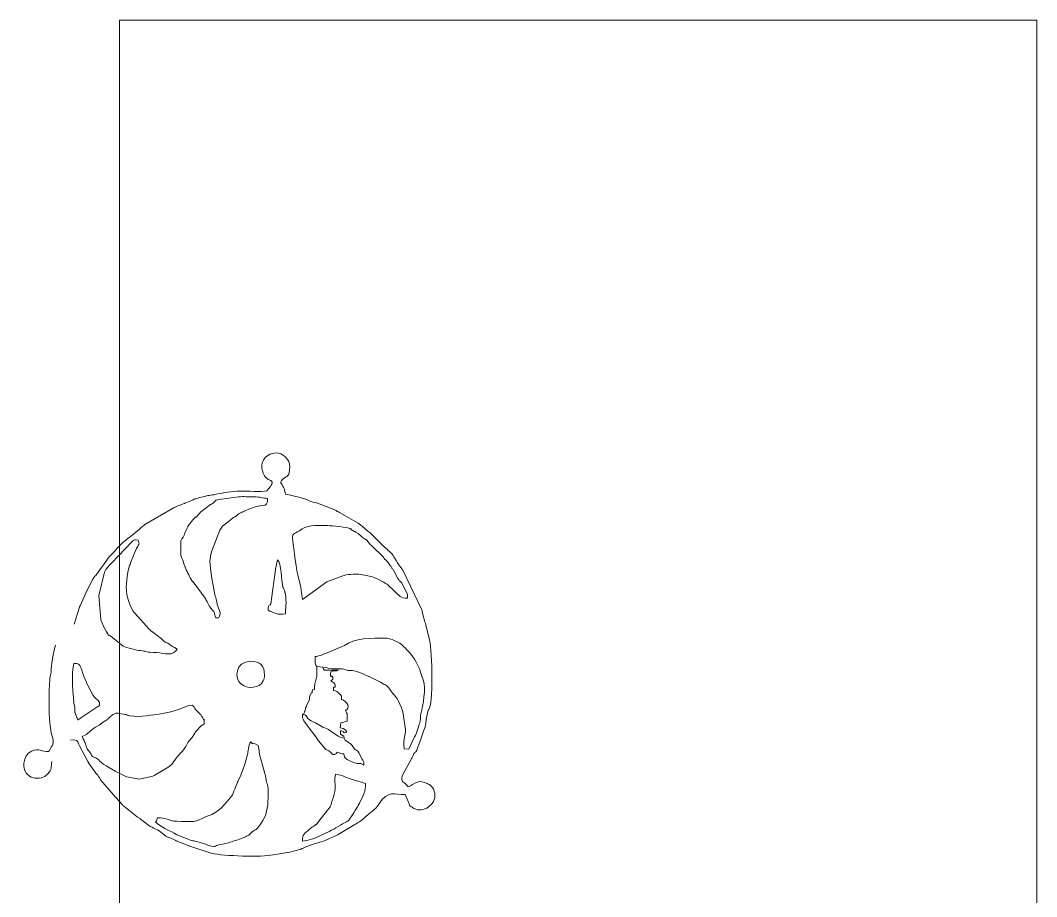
# Model space of a CAD drawing. Header units: centimetres. Extents: x -259 to 261, y 17 to 228.
# Drawn here: x 15.83 to 24.7, y 74.2 to 81.85 of the extents above; entities that cross this region are included whole.
import ezdxf

# ---------------------------------------------------------------- set-up
doc = ezdxf.new("R2010")
doc.units = ezdxf.units.CM
doc.header["$MEASUREMENT"] = 0
doc.layers.add('layer 1', color=7, linetype='Continuous')

msp = doc.modelspace()

# ---------------------------------------------------------------- linework, layer by layer
at = {"layer": 'layer 1', "color": 250, "lineweight": 20}
msp.add_open_spline([(24.70002, 66.4069), (24.70002, 66.4069), (24.70002, 81.85091), (24.70002, 81.85091), (24.70002, 81.85091), (24.70002, 81.85091), (16.70002, 81.85091), (16.70002, 81.85091), (16.70002, 81.85091), (16.70002, 81.85091), (16.70002, 66.4069), (16.70002, 66.4069), (16.70002, 66.4069), (16.70002, 66.4069), (24.70002, 66.4069), (24.70002, 66.4069)], degree=3, knots=[0, 0, 0, 0, 0.2, 0.2, 0.2, 0.2, 0.4, 0.4, 0.4, 0.4, 0.6, 0.6, 0.6, 0.6, 1, 1, 1, 1], dxfattribs=at)
at = {"layer": 'layer 1', "color": 2, "lineweight": 9}
for points, knots in [([(18.13385, 77.76568), (18.12474, 77.79696), (18.08504, 77.81543), (18.12213, 77.84643), (18.12213, 77.84643), (18.16046, 77.87847), (18.18557, 77.86565), (18.18358, 77.95614), (18.18358, 77.95614), (18.18274, 77.99412), (18.17116, 78.01249), (18.15078, 78.03596), (18.15078, 78.03596), (18.11695, 78.0749), (18.06253, 78.08666), (18.01561, 78.06669), (18.01561, 78.06669), (18.01403, 78.06602), (18.0122, 78.06521), (18.01067, 78.0645), (18.01067, 78.0645), (17.97582, 78.04837), (17.94261, 78.01216), (17.94116, 77.97049), (17.94116, 77.97049), (17.9399, 77.93418), (17.94623, 77.90691), (17.96439, 77.87805), (17.96439, 77.87805), (17.99603, 77.82774), (18.0161, 77.85115), (18.02923, 77.82273)], [0, 0, 0, 0, 0.1111111, 0.1111111, 0.1111111, 0.1111111, 0.2222222, 0.2222222, 0.2222222, 0.2222222, 0.3333333, 0.3333333, 0.3333333, 0.3333333, 0.4444444, 0.4444444, 0.4444444, 0.4444444, 0.5555556, 0.5555556, 0.5555556, 0.5555556, 0.6666667, 0.6666667, 0.6666667, 0.6666667, 0.7777778, 0.7777778, 0.7777778, 0.7777778, 1, 1, 1, 1]), ([(18.02926, 77.81105), (18.02902, 77.81013), (18.02848, 77.80784), (18.02813, 77.8068), (18.02813, 77.8068), (18.0278, 77.80585), (18.01783, 77.78805), (18.01522, 77.78467)], [0, 0, 0, 0, 0.3333333, 0.3333333, 0.3333333, 0.3333333, 1, 1, 1, 1]), ([(17.9852, 77.74448), (17.93278, 77.73511), (17.81387, 77.74518), (17.75169, 77.74381), (17.75169, 77.74381), (17.67784, 77.74221), (17.60973, 77.73092), (17.54209, 77.71617), (17.54209, 77.71617), (17.48202, 77.70306), (17.48934, 77.71344), (17.40033, 77.6864), (17.40033, 77.6864), (17.34731, 77.67027), (17.36214, 77.68224), (17.33111, 77.66184)], [0, 0, 0, 0, 0.2, 0.2, 0.2, 0.2, 0.4, 0.4, 0.4, 0.4, 0.6, 0.6, 0.6, 0.6, 1, 1, 1, 1]), ([(17.6613, 77.48787), (17.69759, 77.52121), (17.69379, 77.50988), (17.71883, 77.52857), (17.71883, 77.52857), (17.72639, 77.53423), (17.72062, 77.53069), (17.73044, 77.53853), (17.73044, 77.53853), (17.74765, 77.55226), (17.73272, 77.54277), (17.74782, 77.55059), (17.74782, 77.55059), (17.7613, 77.5576), (17.77188, 77.55893), (17.78672, 77.56707), (17.78672, 77.56707), (17.94612, 77.65456), (17.99223, 77.57663), (17.99017, 77.68036), (17.99017, 77.68036), (17.94138, 77.68253), (17.9281, 77.6929), (17.87208, 77.69385), (17.87208, 77.69385), (17.82768, 77.69462), (17.78146, 77.6955), (17.73716, 77.69458)], [0, 0, 0, 0, 0.125, 0.125, 0.125, 0.125, 0.25, 0.25, 0.25, 0.25, 0.375, 0.375, 0.375, 0.375, 0.5, 0.5, 0.5, 0.5, 0.625, 0.625, 0.625, 0.625, 0.75, 0.75, 0.75, 0.75, 1, 1, 1, 1]), ([(18.42654, 77.63792), (18.40058, 77.64747), (18.37496, 77.64791), (18.34882, 77.66166), (18.34882, 77.66166), (18.31914, 77.67728), (18.28027, 77.68462), (18.25186, 77.69292), (18.25186, 77.69292), (18.23245, 77.69857), (18.21898, 77.69978), (18.20294, 77.70486), (18.20294, 77.70486), (18.18224, 77.71141), (18.17506, 77.71165), (18.14733, 77.71532)], [0, 0, 0, 0, 0.2, 0.2, 0.2, 0.2, 0.4, 0.4, 0.4, 0.4, 0.6, 0.6, 0.6, 0.6, 1, 1, 1, 1]), ([(17.26885, 77.63753), (17.26725, 77.63693), (17.26537, 77.63621), (17.26376, 77.63565), (17.26376, 77.63565), (17.22884, 77.62342), (17.21067, 77.61572), (17.17981, 77.60133), (17.17981, 77.60133), (17.16639, 77.59509), (17.17165, 77.59761), (17.16005, 77.59173)], [0, 0, 0, 0, 0.25, 0.25, 0.25, 0.25, 0.5, 0.5, 0.5, 0.5, 1, 1, 1, 1]), ([(17.56692, 77.66912), (17.5191, 77.65993), (17.55222, 77.67056), (17.52053, 77.64352), (17.52053, 77.64352), (17.50064, 77.62654), (17.5023, 77.63438), (17.48107, 77.61904)], [0, 0, 0, 0, 0.3333333, 0.3333333, 0.3333333, 0.3333333, 1, 1, 1, 1]), ([(17.40671, 77.55909), (17.40526, 77.5576), (17.40122, 77.55314), (17.39986, 77.5515), (17.39986, 77.5515), (17.35433, 77.49714), (17.37604, 77.53384), (17.33825, 77.49355)], [0, 0, 0, 0, 0.3333333, 0.3333333, 0.3333333, 0.3333333, 1, 1, 1, 1]), ([(16.91895, 77.45123), (16.90496, 77.44065), (16.89878, 77.43477), (16.88479, 77.42263), (16.88479, 77.42263), (16.8766, 77.41554), (16.8804, 77.41794), (16.86955, 77.40891)], [0, 0, 0, 0, 0.3333333, 0.3333333, 0.3333333, 0.3333333, 1, 1, 1, 1]), ([(17.30603, 77.45327), (17.27314, 77.40216), (17.27162, 77.37247), (17.25345, 77.34241), (17.25345, 77.34241), (17.23552, 77.31275), (17.23263, 77.32702), (17.2334, 77.2632), (17.2334, 77.2632), (17.23523, 77.1129), (17.23405, 77.2025), (17.26405, 77.10095), (17.26405, 77.10095), (17.27153, 77.07564), (17.26612, 77.09163), (17.27409, 77.0744), (17.27409, 77.0744), (17.29513, 77.02897), (17.30794, 76.9959), (17.33391, 76.9587), (17.33391, 76.9587), (17.33477, 76.95747), (17.336, 76.95578), (17.3369, 76.95459), (17.3369, 76.95459), (17.33779, 76.95339), (17.33913, 76.95179), (17.34005, 76.95062)], [0, 0, 0, 0, 0.125, 0.125, 0.125, 0.125, 0.25, 0.25, 0.25, 0.25, 0.375, 0.375, 0.375, 0.375, 0.5, 0.5, 0.5, 0.5, 0.625, 0.625, 0.625, 0.625, 0.75, 0.75, 0.75, 0.75, 1, 1, 1, 1]), ([(17.57524, 77.40283), (17.5795, 77.40995), (17.58099, 77.41349), (17.58585, 77.421), (17.58585, 77.421), (17.58656, 77.42211), (17.59711, 77.4364), (17.59808, 77.43754)], [0, 0, 0, 0, 0.3333333, 0.3333333, 0.3333333, 0.3333333, 1, 1, 1, 1]), ([(18.72347, 77.40665), (18.68816, 77.43284), (18.74224, 77.39667), (18.71182, 77.4162), (18.71182, 77.4162), (18.69477, 77.42715), (18.54728, 77.44241), (18.51603, 77.44241), (18.51603, 77.44241), (18.4551, 77.44241), (18.35058, 77.45261), (18.29325, 77.41437)], [0, 0, 0, 0, 0.25, 0.25, 0.25, 0.25, 0.5, 0.5, 0.5, 0.5, 1, 1, 1, 1]), ([(18.88165, 77.38119), (18.88164, 77.38119), (18.86684, 77.39282), (18.86608, 77.39346), (18.86608, 77.39346), (18.83657, 77.41819), (18.81651, 77.44274), (18.7803, 77.46287)], [0, 0, 0, 0, 0.3333333, 0.3333333, 0.3333333, 0.3333333, 1, 1, 1, 1]), ([(16.78251, 77.08483), (16.78525, 77.09056), (16.78787, 77.09646), (16.79113, 77.10449), (16.79113, 77.10449), (16.81436, 77.16179), (16.81104, 77.16837), (16.84701, 77.24167), (16.84701, 77.24167), (16.87261, 77.29381), (16.87302, 77.27619), (16.86186, 77.31479), (16.86186, 77.31479), (16.82956, 77.31855), (16.83731, 77.32336), (16.81453, 77.30887), (16.81453, 77.30887), (16.7902, 77.29343), (16.78467, 77.26816), (16.7523, 77.24399)], [0, 0, 0, 0, 0.1666667, 0.1666667, 0.1666667, 0.1666667, 0.3333333, 0.3333333, 0.3333333, 0.3333333, 0.5, 0.5, 0.5, 0.5, 0.6666667, 0.6666667, 0.6666667, 0.6666667, 1, 1, 1, 1]), ([(18.26769, 77.39691), (18.21485, 77.36873), (18.20367, 77.3772), (18.21061, 77.30524), (18.21061, 77.30524), (18.21606, 77.24876), (18.2449, 77.03637), (18.26081, 76.98578), (18.26081, 76.98578), (18.28765, 76.90039), (18.28021, 76.84766), (18.29654, 76.79836)], [0, 0, 0, 0, 0.25, 0.25, 0.25, 0.25, 0.5, 0.5, 0.5, 0.5, 1, 1, 1, 1]), ([(18.8974, 77.27009), (18.88012, 77.28094), (18.88979, 77.2715), (18.87897, 77.28562), (18.87897, 77.28562), (18.83311, 77.34545), (18.87339, 77.29567), (18.81616, 77.34301), (18.81616, 77.34301), (18.78747, 77.36674), (18.79596, 77.36682), (18.75985, 77.38556), (18.75985, 77.38556), (18.75837, 77.38633), (18.75653, 77.38723), (18.75505, 77.38798), (18.75505, 77.38798), (18.75401, 77.38852), (18.73247, 77.40019), (18.73177, 77.40066)], [0, 0, 0, 0, 0.1666667, 0.1666667, 0.1666667, 0.1666667, 0.3333333, 0.3333333, 0.3333333, 0.3333333, 0.5, 0.5, 0.5, 0.5, 0.6666667, 0.6666667, 0.6666667, 0.6666667, 1, 1, 1, 1]), ([(16.69293, 77.25999), (16.69188, 77.25896), (16.69035, 77.25754), (16.68934, 77.25647), (16.68934, 77.25647), (16.64552, 77.20897), (16.66589, 77.22403), (16.60749, 77.1708)], [0, 0, 0, 0, 0.3333333, 0.3333333, 0.3333333, 0.3333333, 1, 1, 1, 1]), ([(19.09271, 77.16891), (19.07422, 77.19889), (19.03773, 77.23365), (19.01169, 77.25495), (19.01169, 77.25495), (19.00749, 77.25837), (19.00101, 77.26422), (18.99712, 77.26931)], [0, 0, 0, 0, 0.3333333, 0.3333333, 0.3333333, 0.3333333, 1, 1, 1, 1]), ([(17.53441, 76.82596), (17.519, 76.88687), (17.48449, 77.07469), (17.48811, 77.12868), (17.48811, 77.12868), (17.4894, 77.14805), (17.49641, 77.20338), (17.50302, 77.22214)], [0, 0, 0, 0, 0.3333333, 0.3333333, 0.3333333, 0.3333333, 1, 1, 1, 1]), ([(18.1342, 76.88203), (18.13266, 76.88583), (18.12459, 76.90627), (18.12453, 76.90646), (18.12453, 76.90646), (18.10907, 76.96045), (18.11099, 77.11937), (18.07719, 77.14261), (18.07719, 77.14261), (18.07091, 77.12564), (18.07198, 77.10904), (18.06674, 77.08949), (18.06674, 77.08949), (18.06105, 77.06824), (18.0584, 77.07459), (18.05661, 77.03677)], [0, 0, 0, 0, 0.2, 0.2, 0.2, 0.2, 0.4, 0.4, 0.4, 0.4, 0.6, 0.6, 0.6, 0.6, 1, 1, 1, 1]), ([(19.06432, 77.08914), (19.05571, 77.10207), (19.06482, 77.08867), (19.05818, 77.09786), (19.05818, 77.09786), (19.00504, 77.17152), (19.02747, 77.12336), (19.00041, 77.16686)], [0, 0, 0, 0, 0.3333333, 0.3333333, 0.3333333, 0.3333333, 1, 1, 1, 1]), ([(16.49916, 77.01645), (16.48687, 76.99686), (16.48325, 77.00407), (16.46907, 76.98172), (16.46907, 76.98172), (16.46174, 76.97015), (16.46997, 76.98041), (16.4589, 76.96469)], [0, 0, 0, 0, 0.3333333, 0.3333333, 0.3333333, 0.3333333, 1, 1, 1, 1]), ([(16.56876, 77.03551), (16.56876, 77.03551), (16.51961, 76.83201), (16.51961, 76.83201), (16.51961, 76.83201), (16.51961, 76.83201), (16.53625, 76.62062), (16.53625, 76.62062), (16.53625, 76.62062), (16.53625, 76.62062), (16.5653, 76.55164), (16.5653, 76.55164)], [0, 0, 0, 0, 0.25, 0.25, 0.25, 0.25, 0.5, 0.5, 0.5, 0.5, 1, 1, 1, 1]), ([(18.29654, 76.79836), (18.29654, 76.79836), (18.50841, 76.9529), (18.50841, 76.9529), (18.50841, 76.9529), (18.50841, 76.9529), (18.64753, 77.00464), (18.64753, 77.00464)], [0, 0, 0, 0, 0.3333333, 0.3333333, 0.3333333, 0.3333333, 1, 1, 1, 1]), ([(18.64753, 77.00464), (18.67265, 77.01128), (18.64746, 77.00503), (18.66299, 77.00979), (18.66299, 77.00979), (18.69307, 77.019), (18.78727, 77.02075), (18.81915, 77.01408), (18.81915, 77.01408), (18.84584, 77.00849), (18.85007, 77.00387), (18.89113, 76.99966), (18.89113, 76.99966), (18.92012, 76.99669), (19.00573, 76.94673), (19.03289, 76.93082)], [0, 0, 0, 0, 0.2, 0.2, 0.2, 0.2, 0.4, 0.4, 0.4, 0.4, 0.6, 0.6, 0.6, 0.6, 1, 1, 1, 1]), ([(17.44553, 76.80937), (17.4581, 76.79035), (17.47758, 76.74178), (17.49491, 76.72222), (17.49491, 76.72222), (17.54644, 76.66406), (17.516, 76.69012), (17.53942, 76.63713)], [0, 0, 0, 0, 0.3333333, 0.3333333, 0.3333333, 0.3333333, 1, 1, 1, 1]), ([(17.53942, 76.63713), (17.56301, 76.63723), (17.55907, 76.63384), (17.57069, 76.6516), (17.57069, 76.6516), (17.58736, 76.67701), (17.57295, 76.6893), (17.56173, 76.72194), (17.56173, 76.72194), (17.54275, 76.77716), (17.55216, 76.76685), (17.53762, 76.81478)], [0, 0, 0, 0, 0.25, 0.25, 0.25, 0.25, 0.5, 0.5, 0.5, 0.5, 1, 1, 1, 1]), ([(18.02497, 76.80293), (18.02082, 76.71089), (17.99274, 76.78114), (17.99426, 76.70423), (17.99426, 76.70423), (18.00966, 76.69401), (18.04591, 76.682), (18.05721, 76.67756), (18.05721, 76.67756), (18.0958, 76.66245), (18.10532, 76.67306), (18.14694, 76.67194)], [0, 0, 0, 0, 0.25, 0.25, 0.25, 0.25, 0.5, 0.5, 0.5, 0.5, 1, 1, 1, 1]), ([(18.14694, 76.67194), (18.14214, 76.72164), (18.16272, 76.76113), (18.1426, 76.85704), (18.1426, 76.85704), (18.14222, 76.85885), (18.1418, 76.86073), (18.14136, 76.86246), (18.14136, 76.86246), (18.14094, 76.86412), (18.14034, 76.86598), (18.13985, 76.86757)], [0, 0, 0, 0, 0.25, 0.25, 0.25, 0.25, 0.5, 0.5, 0.5, 0.5, 1, 1, 1, 1]), ([(19.09855, 76.86976), (19.13695, 76.83374), (19.14926, 76.80746), (19.21158, 76.80902), (19.21158, 76.80902), (19.21216, 76.82602), (19.21388, 76.82778), (19.20984, 76.84429)], [0, 0, 0, 0, 0.3333333, 0.3333333, 0.3333333, 0.3333333, 1, 1, 1, 1]), ([(16.5653, 76.55164), (16.56602, 76.55043), (16.56722, 76.54872), (16.56795, 76.54751), (16.56795, 76.54751), (16.62961, 76.4454), (16.57472, 76.51806), (16.63617, 76.46546)], [0, 0, 0, 0, 0.3333333, 0.3333333, 0.3333333, 0.3333333, 1, 1, 1, 1]), ([(16.98844, 76.51361), (16.98714, 76.51445), (16.9853, 76.51548), (16.98402, 76.51637), (16.98402, 76.51637), (16.98274, 76.51723), (16.98097, 76.5184), (16.97974, 76.51932), (16.97974, 76.51932), (16.9784, 76.52031), (16.96095, 76.53627), (16.95777, 76.5392)], [0, 0, 0, 0, 0.25, 0.25, 0.25, 0.25, 0.5, 0.5, 0.5, 0.5, 1, 1, 1, 1]), ([(17.20056, 76.36849), (17.19832, 76.36918), (17.16382, 76.38193), (17.14383, 76.4002), (17.14383, 76.4002), (17.09834, 76.44176), (17.12399, 76.39373), (17.06549, 76.4559)], [0, 0, 0, 0, 0.3333333, 0.3333333, 0.3333333, 0.3333333, 1, 1, 1, 1]), ([(19.17623, 76.38892), (19.14075, 76.42554), (19.06414, 76.45982), (19.01183, 76.461), (19.01183, 76.461), (18.90981, 76.46332), (18.74046, 76.45952), (18.6616, 76.39551)], [0, 0, 0, 0, 0.3333333, 0.3333333, 0.3333333, 0.3333333, 1, 1, 1, 1]), ([(19.38657, 75.8059), (19.39063, 75.83018), (19.39354, 75.8308), (19.40339, 75.85176), (19.40339, 75.85176), (19.44122, 75.9323), (19.42053, 76.40601), (19.39994, 76.45679)], [0, 0, 0, 0, 0.3333333, 0.3333333, 0.3333333, 0.3333333, 1, 1, 1, 1]), ([(16.14016, 76.39881), (16.10263, 76.27819), (16.10851, 76.19237), (16.0984, 76.14849), (16.0984, 76.14849), (16.08748, 76.10109), (16.08588, 76.02881), (16.08559, 75.97536), (16.08559, 75.97536), (16.08502, 75.86355), (16.08133, 75.74363), (16.1024, 75.63598), (16.1024, 75.63598), (16.10397, 75.62795), (16.10802, 75.61517), (16.10873, 75.613), (16.10873, 75.613), (16.13331, 75.53686), (16.1135, 75.531), (16.0825, 75.47193), (16.0825, 75.47193), (16.01896, 75.46642), (15.99667, 75.50632), (15.93154, 75.47505), (15.93154, 75.47505), (15.85603, 75.43881), (15.83344, 75.307), (15.91396, 75.25681), (15.91396, 75.25681), (15.95286, 75.23258), (16.00784, 75.2311), (16.04799, 75.25448)], [0, 0, 0, 0, 0.1111111, 0.1111111, 0.1111111, 0.1111111, 0.2222222, 0.2222222, 0.2222222, 0.2222222, 0.3333333, 0.3333333, 0.3333333, 0.3333333, 0.4444444, 0.4444444, 0.4444444, 0.4444444, 0.5555556, 0.5555556, 0.5555556, 0.5555556, 0.6666667, 0.6666667, 0.6666667, 0.6666667, 0.7777778, 0.7777778, 0.7777778, 0.7777778, 1, 1, 1, 1]), ([(16.73117, 76.39101), (16.7593, 76.37543), (16.85118, 76.35389), (16.88162, 76.35181), (16.88162, 76.35181), (16.93733, 76.34799), (16.90932, 76.33755), (16.99452, 76.33675), (16.99452, 76.33675), (17.07073, 76.33602), (17.13831, 76.3026), (17.18495, 76.34359), (17.18495, 76.34359), (17.19637, 76.35363), (17.19423, 76.34945), (17.20056, 76.36849)], [0, 0, 0, 0, 0.2, 0.2, 0.2, 0.2, 0.4, 0.4, 0.4, 0.4, 0.6, 0.6, 0.6, 0.6, 1, 1, 1, 1]), ([(19.32629, 76.1558), (19.31894, 76.18142), (19.31668, 76.19203), (19.30815, 76.20987), (19.30815, 76.20987), (19.27751, 76.274), (19.24239, 76.32739), (19.19081, 76.37542)], [0, 0, 0, 0, 0.3333333, 0.3333333, 0.3333333, 0.3333333, 1, 1, 1, 1]), ([(17.78148, 76.04827), (17.81933, 76.02235), (17.91716, 76.01733), (17.95323, 76.08701), (17.95323, 76.08701), (17.96299, 76.10587), (17.96257, 76.11742), (17.96319, 76.13829), (17.96319, 76.13829), (17.96561, 76.22083), (17.92117, 76.25869), (17.84369, 76.25869)], [0, 0, 0, 0, 0.25, 0.25, 0.25, 0.25, 0.5, 0.5, 0.5, 0.5, 1, 1, 1, 1]), ([(18.51095, 76.3323), (18.47416, 76.31878), (18.44797, 76.30543), (18.40539, 76.29909), (18.40539, 76.29909), (18.4044, 76.26926), (18.40084, 76.24642), (18.4123, 76.22465)], [0, 0, 0, 0, 0.3333333, 0.3333333, 0.3333333, 0.3333333, 1, 1, 1, 1]), ([(16.41173, 76.07175), (16.41079, 76.07374), (16.408, 76.0795), (16.40705, 76.08151), (16.40705, 76.08151), (16.35489, 76.19138), (16.37576, 76.24485), (16.30115, 76.23891), (16.30115, 76.23891), (16.27481, 76.17124), (16.2917, 75.94572), (16.30756, 75.8541), (16.30756, 75.8541), (16.31702, 75.79942), (16.29616, 75.84195), (16.32702, 75.76931), (16.32702, 75.76931), (16.32778, 75.76752), (16.32847, 75.76561), (16.32921, 75.76382)], [0, 0, 0, 0, 0.1666667, 0.1666667, 0.1666667, 0.1666667, 0.3333333, 0.3333333, 0.3333333, 0.3333333, 0.5, 0.5, 0.5, 0.5, 0.6666667, 0.6666667, 0.6666667, 0.6666667, 1, 1, 1, 1]), ([(18.42136, 76.21207), (18.41981, 76.17773), (18.42349, 76.13726), (18.41576, 76.10417), (18.41576, 76.10417), (18.40981, 76.07867), (18.40895, 76.09195), (18.40402, 76.0668), (18.40402, 76.0668), (18.40088, 76.05078), (18.4006, 76.02852), (18.39872, 76.01123)], [0, 0, 0, 0, 0.25, 0.25, 0.25, 0.25, 0.5, 0.5, 0.5, 0.5, 1, 1, 1, 1]), ([(18.47347, 76.20803), (18.5076, 76.20498), (18.5088, 76.19636), (18.55085, 76.19427), (18.55085, 76.19427), (18.61624, 76.191), (18.61612, 76.20096), (18.67515, 76.18346), (18.67515, 76.18346), (18.72388, 76.16901), (18.70416, 76.19011), (18.7946, 76.16197), (18.7946, 76.16197), (18.81295, 76.15625), (18.82386, 76.14384), (18.88109, 76.12236)], [0, 0, 0, 0, 0.2, 0.2, 0.2, 0.2, 0.4, 0.4, 0.4, 0.4, 0.6, 0.6, 0.6, 0.6, 1, 1, 1, 1]), ([(18.54331, 76.08903), (18.54474, 76.09026), (18.54537, 76.09178), (18.54784, 76.09237), (18.54784, 76.09237), (18.55024, 76.09294), (18.55137, 76.09502), (18.55209, 76.09582), (18.55209, 76.09582), (18.55616, 76.10035), (18.56763, 76.1012), (18.55985, 76.11841), (18.55985, 76.11841), (18.54686, 76.14723), (18.53196, 76.09625), (18.54221, 76.16681)], [0, 0, 0, 0, 0.2, 0.2, 0.2, 0.2, 0.4, 0.4, 0.4, 0.4, 0.6, 0.6, 0.6, 0.6, 1, 1, 1, 1]), ([(19.30704, 75.68634), (19.31275, 75.71031), (19.31788, 75.71792), (19.32143, 75.73605), (19.32143, 75.73605), (19.32558, 75.75718), (19.32306, 75.78058), (19.3287, 75.80168), (19.3287, 75.80168), (19.34667, 75.86881), (19.37318, 76.02974), (19.35101, 76.08814)], [0, 0, 0, 0, 0.25, 0.25, 0.25, 0.25, 0.5, 0.5, 0.5, 0.5, 1, 1, 1, 1]), ([(18.38135, 76.01087), (18.3777, 75.95413), (18.37567, 76.01043), (18.36166, 75.96369), (18.36166, 75.96369), (18.35133, 75.92922), (18.36516, 75.94091), (18.34728, 75.90511), (18.34728, 75.90511), (18.30351, 75.81745), (18.33268, 75.87401), (18.31421, 75.82068), (18.31421, 75.82068), (18.31352, 75.81868), (18.31277, 75.81703), (18.31202, 75.81505), (18.31202, 75.81505), (18.31114, 75.81273), (18.30618, 75.80375), (18.30365, 75.7955), (18.30365, 75.7955), (18.33365, 75.7876), (18.32629, 75.78019), (18.34296, 75.76048), (18.34296, 75.76048), (18.35886, 75.74168), (18.3801, 75.73817), (18.40899, 75.72107)], [0, 0, 0, 0, 0.125, 0.125, 0.125, 0.125, 0.25, 0.25, 0.25, 0.25, 0.375, 0.375, 0.375, 0.375, 0.5, 0.5, 0.5, 0.5, 0.625, 0.625, 0.625, 0.625, 0.75, 0.75, 0.75, 0.75, 1, 1, 1, 1]), ([(18.6357, 75.93639), (18.63619, 75.95437), (18.64051, 75.9523), (18.61557, 75.97628), (18.61557, 75.97628), (18.55233, 76.03715), (18.56675, 75.97171), (18.56542, 76.03288)], [0, 0, 0, 0, 0.3333333, 0.3333333, 0.3333333, 0.3333333, 1, 1, 1, 1]), ([(18.62885, 75.72173), (18.64863, 75.72602), (18.66556, 75.73171), (18.68483, 75.73634), (18.68483, 75.73634), (18.68665, 75.8307), (18.68459, 75.78819), (18.67068, 75.82826), (18.67068, 75.82826), (18.67798, 75.835), (18.67133, 75.82615), (18.68161, 75.83752), (18.68161, 75.83752), (18.69482, 75.85213), (18.69645, 75.87426), (18.68215, 75.89443), (18.68215, 75.89443), (18.6606, 75.92476), (18.62441, 75.92443), (18.6358, 75.92833)], [0, 0, 0, 0, 0.1666667, 0.1666667, 0.1666667, 0.1666667, 0.3333333, 0.3333333, 0.3333333, 0.3333333, 0.5, 0.5, 0.5, 0.5, 0.6666667, 0.6666667, 0.6666667, 0.6666667, 1, 1, 1, 1]), ([(17.04424, 75.79713), (16.99781, 75.79397), (16.8826, 75.7675), (16.78921, 75.78273), (16.78921, 75.78273), (16.74783, 75.78946), (16.78387, 75.79219), (16.73266, 75.79655), (16.73266, 75.79655), (16.67333, 75.80161), (16.68136, 75.82717), (16.61683, 75.77363), (16.61683, 75.77363), (16.58953, 75.75099), (16.61289, 75.7606), (16.56435, 75.73261), (16.56435, 75.73261), (16.5475, 75.72288), (16.56312, 75.73364), (16.54745, 75.72196), (16.54745, 75.72196), (16.45933, 75.65622), (16.50104, 75.7032), (16.41741, 75.62605), (16.41741, 75.62605), (16.41591, 75.62466), (16.41143, 75.6208), (16.40976, 75.61956)], [0, 0, 0, 0, 0.125, 0.125, 0.125, 0.125, 0.25, 0.25, 0.25, 0.25, 0.375, 0.375, 0.375, 0.375, 0.5, 0.5, 0.5, 0.5, 0.625, 0.625, 0.625, 0.625, 0.75, 0.75, 0.75, 0.75, 1, 1, 1, 1]), ([(17.42912, 75.70715), (17.43642, 75.71578), (17.43697, 75.70949), (17.43755, 75.72825), (17.43755, 75.72825), (17.43908, 75.77756), (17.44012, 75.73305), (17.42853, 75.75658), (17.42853, 75.75658), (17.41776, 75.77844), (17.4128, 75.78522), (17.39913, 75.80045), (17.39913, 75.80045), (17.39068, 75.80985), (17.39169, 75.80881), (17.38142, 75.8182), (17.38142, 75.8182), (17.34301, 75.85332), (17.36729, 75.84111), (17.33422, 75.87617)], [0, 0, 0, 0, 0.1666667, 0.1666667, 0.1666667, 0.1666667, 0.3333333, 0.3333333, 0.3333333, 0.3333333, 0.5, 0.5, 0.5, 0.5, 0.6666667, 0.6666667, 0.6666667, 0.6666667, 1, 1, 1, 1]), ([(18.40899, 75.72107), (18.3801, 75.73817), (18.35886, 75.74168), (18.34296, 75.76048), (18.34296, 75.76048), (18.32629, 75.78019), (18.33365, 75.7876), (18.30365, 75.7955), (18.30365, 75.7955), (18.28822, 75.80246), (18.30126, 75.7972), (18.29468, 75.79202), (18.29468, 75.79202), (18.29414, 75.76855), (18.29191, 75.77526), (18.30006, 75.75468), (18.30006, 75.75468), (18.31131, 75.72626), (18.4102, 75.60511), (18.43524, 75.56424)], [0, 0, 0, 0, 0.1666667, 0.1666667, 0.1666667, 0.1666667, 0.3333333, 0.3333333, 0.3333333, 0.3333333, 0.5, 0.5, 0.5, 0.5, 0.6666667, 0.6666667, 0.6666667, 0.6666667, 1, 1, 1, 1]), ([(19.26699, 75.45238), (19.27436, 75.46321), (19.28096, 75.4668), (19.2833, 75.46986), (19.2833, 75.46986), (19.29981, 75.49143), (19.35619, 75.66141), (19.36693, 75.69717), (19.36693, 75.69717), (19.37239, 75.71533), (19.37021, 75.73321), (19.37537, 75.75346)], [0, 0, 0, 0, 0.25, 0.25, 0.25, 0.25, 0.5, 0.5, 0.5, 0.5, 1, 1, 1, 1]), ([(18.65814, 75.58872), (18.65443, 75.62658), (18.65594, 75.59192), (18.63344, 75.61883), (18.63344, 75.61883), (18.62626, 75.62742), (18.62807, 75.60789), (18.6275, 75.63033), (18.6275, 75.63033), (18.62661, 75.66524), (18.63308, 75.64703), (18.63618, 75.65192), (18.63618, 75.65192), (18.67681, 75.63988), (18.63127, 75.62718), (18.68172, 75.63956), (18.68172, 75.63956), (18.6707, 75.6665), (18.66558, 75.66723), (18.62471, 75.67889)], [0, 0, 0, 0, 0.1666667, 0.1666667, 0.1666667, 0.1666667, 0.3333333, 0.3333333, 0.3333333, 0.3333333, 0.5, 0.5, 0.5, 0.5, 0.6666667, 0.6666667, 0.6666667, 0.6666667, 1, 1, 1, 1]), ([(16.37312, 75.60109), (16.40248, 75.54488), (16.39635, 75.5469), (16.41208, 75.50576), (16.41208, 75.50576), (16.41976, 75.48568), (16.4253, 75.48803), (16.43731, 75.46806), (16.43731, 75.46806), (16.47836, 75.39975), (16.45708, 75.44131), (16.50816, 75.40469), (16.50816, 75.40469), (16.52946, 75.38941), (16.52391, 75.38516), (16.58164, 75.34509)], [0, 0, 0, 0, 0.2, 0.2, 0.2, 0.2, 0.4, 0.4, 0.4, 0.4, 0.6, 0.6, 0.6, 0.6, 1, 1, 1, 1]), ([(17.27843, 75.51611), (17.28664, 75.5323), (17.29144, 75.54433), (17.30384, 75.56051), (17.30384, 75.56051), (17.31234, 75.57162), (17.32595, 75.58569), (17.333, 75.59495)], [0, 0, 0, 0, 0.3333333, 0.3333333, 0.3333333, 0.3333333, 1, 1, 1, 1]), ([(17.90901, 75.5247), (17.83742, 75.56643), (17.86618, 75.52192), (17.84369, 75.55565), (17.84369, 75.55565), (17.82055, 75.52801), (17.82019, 75.46198), (17.81523, 75.44486), (17.81523, 75.44486), (17.80201, 75.39927), (17.77804, 75.30565), (17.75572, 75.26532)], [0, 0, 0, 0, 0.25, 0.25, 0.25, 0.25, 0.5, 0.5, 0.5, 0.5, 1, 1, 1, 1]), ([(19.18288, 75.49627), (19.18288, 75.49627), (19.22334, 75.49232), (19.22334, 75.49232), (19.22334, 75.49232), (19.22334, 75.49232), (19.26501, 75.58847), (19.26501, 75.58847)], [0, 0, 0, 0, 0.3333333, 0.3333333, 0.3333333, 0.3333333, 1, 1, 1, 1]), ([(18.49635, 75.49167), (18.49765, 75.49092), (18.49952, 75.49004), (18.5009, 75.48931), (18.5009, 75.48931), (18.57273, 75.45188), (18.54439, 75.43258), (18.58686, 75.45199), (18.58686, 75.45199), (18.60709, 75.46123), (18.57691, 75.46976), (18.61627, 75.46061), (18.61627, 75.46061), (18.62533, 75.45852), (18.62483, 75.45182), (18.65487, 75.44988), (18.65487, 75.44988), (18.65906, 75.43244), (18.65975, 75.41833), (18.67665, 75.40779), (18.67665, 75.40779), (18.69874, 75.394), (18.74309, 75.36968), (18.77057, 75.36795), (18.77057, 75.36795), (18.7776, 75.36751), (18.80141, 75.36728), (18.80439, 75.36663)], [0, 0, 0, 0, 0.125, 0.125, 0.125, 0.125, 0.25, 0.25, 0.25, 0.25, 0.375, 0.375, 0.375, 0.375, 0.5, 0.5, 0.5, 0.5, 0.625, 0.625, 0.625, 0.625, 0.75, 0.75, 0.75, 0.75, 1, 1, 1, 1]), ([(16.42363, 75.38318), (16.42432, 75.38172), (16.42512, 75.37984), (16.42584, 75.37841), (16.42584, 75.37841), (16.42655, 75.37701), (16.42746, 75.37518), (16.42819, 75.3738)], [0, 0, 0, 0, 0.3333333, 0.3333333, 0.3333333, 0.3333333, 1, 1, 1, 1]), ([(18.82894, 75.35306), (18.8298, 75.38729), (18.831, 75.37191), (18.82059, 75.39525), (18.82059, 75.39525), (18.82036, 75.39576), (18.81383, 75.40799), (18.81316, 75.40926)], [0, 0, 0, 0, 0.3333333, 0.3333333, 0.3333333, 0.3333333, 1, 1, 1, 1]), ([(16.66719, 75.29615), (16.66719, 75.29615), (16.75861, 75.25023), (16.75861, 75.25023), (16.75861, 75.25023), (16.75861, 75.25023), (16.87433, 75.22989), (16.87433, 75.22989), (16.87433, 75.22989), (16.87433, 75.22989), (16.99077, 75.25746), (16.99077, 75.25746)], [0, 0, 0, 0, 0.25, 0.25, 0.25, 0.25, 0.5, 0.5, 0.5, 0.5, 1, 1, 1, 1]), ([(17.73151, 75.21119), (17.73063, 75.20913), (17.72807, 75.20328), (17.72718, 75.20124), (17.72718, 75.20124), (17.70265, 75.14526), (17.69067, 75.0961), (17.66802, 75.06941)], [0, 0, 0, 0, 0.3333333, 0.3333333, 0.3333333, 0.3333333, 1, 1, 1, 1]), ([(17.80712, 74.73222), (17.84209, 74.75006), (17.82749, 74.74324), (17.85529, 74.76934), (17.85529, 74.76934), (17.89983, 74.81118), (17.86599, 74.75316), (17.93411, 74.84547), (17.93411, 74.84547), (17.98193, 74.91024), (17.99307, 74.98714), (17.99481, 75.06367), (17.99481, 75.06367), (17.99828, 75.21661), (17.98343, 75.16499), (17.97479, 75.24735)], [0, 0, 0, 0, 0.2, 0.2, 0.2, 0.2, 0.4, 0.4, 0.4, 0.4, 0.6, 0.6, 0.6, 0.6, 1, 1, 1, 1]), ([(18.58211, 75.27389), (18.56666, 75.15109), (18.6036, 75.18657), (18.55265, 75.04156), (18.55265, 75.04156), (18.54626, 75.02335), (18.54869, 75.0167), (18.54073, 74.99736), (18.54073, 74.99736), (18.53899, 74.99312), (18.5332, 74.98323), (18.53003, 74.97871)], [0, 0, 0, 0, 0.25, 0.25, 0.25, 0.25, 0.5, 0.5, 0.5, 0.5, 1, 1, 1, 1]), ([(18.73585, 74.92893), (18.76091, 74.97089), (18.76809, 74.97083), (18.78956, 75.01603), (18.78956, 75.01603), (18.79032, 75.01766), (18.79118, 75.01946), (18.79194, 75.02104), (18.79194, 75.02104), (18.81777, 75.07492), (18.85179, 75.12879), (18.84339, 75.19096)], [0, 0, 0, 0, 0.25, 0.25, 0.25, 0.25, 0.5, 0.5, 0.5, 0.5, 1, 1, 1, 1]), ([(19.40585, 75.181), (19.40561, 75.18113), (19.38243, 75.19183), (19.38151, 75.19225), (19.38151, 75.19225), (19.35125, 75.20651), (19.33092, 75.21585), (19.29527, 75.20395), (19.29527, 75.20395), (19.26534, 75.19395), (19.24332, 75.17091), (19.2164, 75.16472), (19.2164, 75.16472), (19.20926, 75.17343), (19.20131, 75.18235), (19.19399, 75.18837), (19.19399, 75.18837), (19.17594, 75.20319), (19.14231, 75.21705), (19.17251, 75.27638)], [0, 0, 0, 0, 0.1666667, 0.1666667, 0.1666667, 0.1666667, 0.3333333, 0.3333333, 0.3333333, 0.3333333, 0.5, 0.5, 0.5, 0.5, 0.6666667, 0.6666667, 0.6666667, 0.6666667, 1, 1, 1, 1]), ([(18.75245, 74.83474), (18.78504, 74.85425), (18.80632, 74.86471), (18.83531, 74.89251), (18.83531, 74.89251), (18.87883, 74.93421), (18.92815, 74.96246), (18.96118, 75.01276), (18.96118, 75.01276), (19.04219, 75.13612), (19.09552, 75.09666), (19.19196, 75.09621)], [0, 0, 0, 0, 0.25, 0.25, 0.25, 0.25, 0.5, 0.5, 0.5, 0.5, 1, 1, 1, 1]), ([(19.2243, 75.01637), (19.24262, 74.97964), (19.21922, 75.00641), (19.25107, 74.98522), (19.25107, 74.98522), (19.29494, 74.95603), (19.33506, 74.95288), (19.38031, 74.97816), (19.38031, 74.97816), (19.38161, 74.97889), (19.38339, 74.97988), (19.38467, 74.98061)], [0, 0, 0, 0, 0.25, 0.25, 0.25, 0.25, 0.5, 0.5, 0.5, 0.5, 1, 1, 1, 1]), ([(17.61104, 75.00697), (17.57904, 74.96652), (17.58639, 74.98095), (17.54874, 74.94909), (17.54874, 74.94909), (17.51137, 74.91745), (17.47123, 74.91328), (17.41913, 74.88655), (17.41913, 74.88655), (17.34245, 74.84723), (17.31897, 74.86271), (17.19964, 74.86268), (17.19964, 74.86268), (17.12184, 74.86267), (17.10311, 74.89981), (17.02996, 74.89332), (17.02996, 74.89332), (17.01906, 74.86411), (17.03067, 74.87682), (17.01143, 74.85861), (17.01143, 74.85861), (17.04793, 74.81752), (17.13587, 74.7812), (17.19885, 74.74556)], [0, 0, 0, 0, 0.1428571, 0.1428571, 0.1428571, 0.1428571, 0.2857143, 0.2857143, 0.2857143, 0.2857143, 0.4285714, 0.4285714, 0.4285714, 0.4285714, 0.5714286, 0.5714286, 0.5714286, 0.5714286, 0.7142857, 0.7142857, 0.7142857, 0.7142857, 1, 1, 1, 1]), ([(18.41998, 74.84167), (18.41195, 74.83405), (18.41957, 74.83902), (18.40587, 74.82818), (18.40587, 74.82818), (18.38597, 74.81241), (18.3823, 74.81804), (18.35839, 74.79595), (18.35839, 74.79595), (18.31529, 74.75611), (18.29067, 74.75102), (18.29447, 74.68975), (18.29447, 74.68975), (18.34299, 74.69087), (18.40752, 74.71583), (18.45242, 74.73769)], [0, 0, 0, 0, 0.2, 0.2, 0.2, 0.2, 0.4, 0.4, 0.4, 0.4, 0.6, 0.6, 0.6, 0.6, 1, 1, 1, 1]), ([(18.53292, 74.7769), (18.57233, 74.79309), (18.64142, 74.83895), (18.67793, 74.85859), (18.67793, 74.85859), (18.69585, 74.86823), (18.68745, 74.85913), (18.69906, 74.87161)], [0, 0, 0, 0, 0.3333333, 0.3333333, 0.3333333, 0.3333333, 1, 1, 1, 1]), ([(17.43881, 74.66472), (17.55913, 74.62485), (17.51091, 74.64992), (17.57497, 74.65918), (17.57497, 74.65918), (17.62504, 74.66641), (17.75772, 74.70697), (17.79781, 74.72742)], [0, 0, 0, 0, 0.3333333, 0.3333333, 0.3333333, 0.3333333, 1, 1, 1, 1]), ([(18.27159, 74.61524), (18.27295, 74.61568), (18.29198, 74.62493), (18.29544, 74.62669), (18.29544, 74.62669), (18.35439, 74.65662), (18.42117, 74.67125), (18.47933, 74.69026)], [0, 0, 0, 0, 0.3333333, 0.3333333, 0.3333333, 0.3333333, 1, 1, 1, 1]), ([(17.50706, 74.5815), (17.60264, 74.5627), (17.94214, 74.54577), (18.03928, 74.57005), (18.03928, 74.57005), (18.0878, 74.58217), (18.13405, 74.58223), (18.18423, 74.59371)], [0, 0, 0, 0, 0.3333333, 0.3333333, 0.3333333, 0.3333333, 1, 1, 1, 1])]:
    msp.add_open_spline(points, degree=3, knots=knots, dxfattribs=at)
for points in [[(18.01522, 77.78467), (18.01522, 77.78467), (17.9852, 77.74448), (17.9852, 77.74448)], [(18.02923, 77.82273), (18.02923, 77.82273), (18.02926, 77.81105), (18.02926, 77.81105)], [(18.14733, 77.71532), (18.14733, 77.71532), (18.13385, 77.76568), (18.13385, 77.76568)], [(17.73716, 77.69458), (17.73716, 77.69458), (17.56692, 77.66912), (17.56692, 77.66912)], [(17.16005, 77.59173), (17.16005, 77.59173), (16.91895, 77.45123), (16.91895, 77.45123)], [(17.33111, 77.66184), (17.33111, 77.66184), (17.26885, 77.63753), (17.26885, 77.63753)], [(17.48107, 77.61904), (17.48107, 77.61904), (17.40671, 77.55909), (17.40671, 77.55909)], [(18.5774, 77.5787), (18.5774, 77.5787), (18.42654, 77.63792), (18.42654, 77.63792)], [(18.61815, 77.55681), (18.60561, 77.56201), (18.59147, 77.57131), (18.5774, 77.5787)], [(18.65506, 77.53637), (18.65506, 77.53637), (18.61815, 77.55681), (18.61815, 77.55681)], [(18.65887, 77.53315), (18.65771, 77.53405), (18.65621, 77.53547), (18.65506, 77.53637)], [(18.7803, 77.46287), (18.7803, 77.46287), (18.65887, 77.53315), (18.65887, 77.53315)], [(16.86955, 77.40891), (16.86955, 77.40891), (16.79131, 77.34529), (16.79131, 77.34529)], [(17.33825, 77.49355), (17.33825, 77.49355), (17.30603, 77.45327), (17.30603, 77.45327)], [(17.59808, 77.43754), (17.59808, 77.43754), (17.6613, 77.48787), (17.6613, 77.48787)], [(18.29325, 77.41437), (18.29325, 77.41437), (18.26769, 77.39691), (18.26769, 77.39691)], [(18.73177, 77.40066), (18.73177, 77.40066), (18.72347, 77.40665), (18.72347, 77.40665)], [(16.79131, 77.34529), (16.76939, 77.32536), (16.74531, 77.31389), (16.72544, 77.29175)], [(17.50302, 77.22214), (17.50302, 77.22214), (17.57524, 77.40283), (17.57524, 77.40283)], [(18.99712, 77.26931), (18.99712, 77.26931), (18.88165, 77.38119), (18.88165, 77.38119)], [(16.7523, 77.24399), (16.7523, 77.24399), (16.62785, 77.11412), (16.62785, 77.11412)], [(16.72544, 77.29175), (16.72544, 77.29175), (16.69293, 77.25999), (16.69293, 77.25999)], [(19.00041, 77.16686), (19.00041, 77.16686), (18.8974, 77.27009), (18.8974, 77.27009)], [(16.60749, 77.1708), (16.60749, 77.1708), (16.49916, 77.01645), (16.49916, 77.01645)], [(19.09776, 77.15998), (19.09776, 77.15998), (19.09271, 77.16891), (19.09271, 77.16891)], [(19.16941, 77.05457), (19.16259, 77.06772), (19.13513, 77.09313), (19.09776, 77.15998)], [(16.58027, 77.06012), (16.57736, 77.05474), (16.57197, 77.0424), (16.56876, 77.03551)], [(16.61043, 77.09639), (16.61043, 77.09639), (16.58027, 77.06012), (16.58027, 77.06012)], [(16.62785, 77.11412), (16.62167, 77.10717), (16.6197, 77.10494), (16.61043, 77.09639)], [(16.77034, 77.03686), (16.77034, 77.03686), (16.78251, 77.08483), (16.78251, 77.08483)], [(19.07502, 77.0715), (19.07502, 77.0715), (19.06432, 77.08914), (19.06432, 77.08914)], [(19.08976, 77.05227), (19.0832, 77.0615), (19.07865, 77.06607), (19.07502, 77.0715)], [(19.12821, 76.98228), (19.12821, 76.98228), (19.08976, 77.05227), (19.08976, 77.05227)], [(19.33661, 76.70633), (19.33661, 76.70633), (19.16941, 77.05457), (19.16941, 77.05457)], [(16.4589, 76.96469), (16.4589, 76.96469), (16.41644, 76.87949), (16.41644, 76.87949)], [(16.78881, 76.75345), (16.73976, 76.88292), (16.75894, 76.93195), (16.77034, 77.03686)], [(18.05661, 77.03677), (18.05661, 77.03677), (18.02497, 76.80293), (18.02497, 76.80293)], [(19.15968, 76.94551), (19.13837, 76.96682), (19.14865, 76.94139), (19.12821, 76.98228)], [(16.4142, 76.8744), (16.4142, 76.8744), (16.35494, 76.74243), (16.35494, 76.74243)], [(16.41644, 76.87949), (16.41574, 76.87783), (16.41491, 76.87603), (16.4142, 76.8744)], [(17.34005, 76.95062), (17.34005, 76.95062), (17.44553, 76.80937), (17.44553, 76.80937)], [(18.13985, 76.86757), (18.13985, 76.86757), (18.1342, 76.88203), (18.1342, 76.88203)], [(19.03289, 76.93082), (19.03289, 76.93082), (19.09855, 76.86976), (19.09855, 76.86976)], [(19.20984, 76.84429), (19.20984, 76.84429), (19.15968, 76.94551), (19.15968, 76.94551)], [(17.53762, 76.81478), (17.53762, 76.81478), (17.53441, 76.82596), (17.53441, 76.82596)], [(16.34602, 76.72315), (16.34602, 76.72315), (16.3022, 76.58319), (16.3022, 76.58319)], [(16.35494, 76.74243), (16.34681, 76.72733), (16.3519, 76.73724), (16.34602, 76.72315)], [(16.81913, 76.6917), (16.81913, 76.6917), (16.78881, 76.75345), (16.78881, 76.75345)], [(19.34276, 76.67774), (19.34061, 76.6868), (19.3388, 76.69967), (19.33661, 76.70633)], [(16.83335, 76.6778), (16.82485, 76.68704), (16.82824, 76.68143), (16.81913, 76.6917)], [(16.95777, 76.5392), (16.95777, 76.5392), (16.83335, 76.6778), (16.83335, 76.6778)], [(19.36319, 76.60426), (19.36319, 76.60426), (19.34276, 76.67774), (19.34276, 76.67774)], [(19.3757, 76.55218), (19.36984, 76.57347), (19.37019, 76.58513), (19.36319, 76.60426)], [(19.39994, 76.45679), (19.39994, 76.45679), (19.3757, 76.55218), (19.3757, 76.55218)], [(16.63617, 76.46546), (16.63617, 76.46546), (16.73117, 76.39101), (16.73117, 76.39101)], [(17.06549, 76.4559), (17.06549, 76.4559), (16.98844, 76.51361), (16.98844, 76.51361)], [(18.6616, 76.39551), (18.6616, 76.39551), (18.51095, 76.3323), (18.51095, 76.3323)], [(19.19081, 76.37542), (19.19081, 76.37542), (19.17623, 76.38892), (19.17623, 76.38892)], [(17.84369, 76.25869), (17.70573, 76.25869), (17.69967, 76.09877), (17.75671, 76.06301)], [(18.4123, 76.22465), (18.4123, 76.22465), (18.42136, 76.21207), (18.42136, 76.21207)], [(18.42136, 76.21207), (18.42136, 76.21207), (18.47347, 76.20803), (18.47347, 76.20803)], [(18.47347, 76.20803), (18.47347, 76.20803), (18.42136, 76.21207), (18.42136, 76.21207)], [(18.48759, 76.18098), (18.47587, 76.19362), (18.477, 76.18449), (18.47347, 76.20803)], [(18.60964, 76.18094), (18.60964, 76.18094), (18.48759, 76.18098), (18.48759, 76.18098)], [(18.54221, 76.16681), (18.54221, 76.16681), (18.55349, 76.1712), (18.55349, 76.1712)], [(18.55349, 76.1712), (18.5921, 76.17997), (18.58399, 76.16893), (18.60964, 76.18094)], [(18.56804, 76.07011), (18.56804, 76.07011), (18.54331, 76.08903), (18.54331, 76.08903)], [(18.88109, 76.12236), (18.88109, 76.12236), (18.97674, 76.07594), (18.97674, 76.07594)], [(18.97674, 76.07594), (19.01876, 76.04652), (19.02697, 76.05799), (19.05373, 76.01822)], [(19.35101, 76.08814), (19.35101, 76.08814), (19.32629, 76.1558), (19.32629, 76.1558)], [(16.46883, 75.95981), (16.46883, 75.95981), (16.41173, 76.07175), (16.41173, 76.07175)], [(17.75671, 76.06301), (17.75671, 76.06301), (17.78148, 76.04827), (17.78148, 76.04827)], [(18.39872, 76.01123), (18.39872, 76.01123), (18.38135, 76.01087), (18.38135, 76.01087)], [(18.56542, 76.03288), (18.56542, 76.03288), (18.57869, 76.03288), (18.57869, 76.03288)], [(18.57869, 76.03288), (18.57855, 76.05536), (18.58292, 76.05305), (18.56804, 76.07011)], [(19.05373, 76.01822), (19.05373, 76.01822), (19.05961, 76.00922), (19.05961, 76.00922)], [(19.05961, 76.00922), (19.07353, 75.98969), (19.1159, 75.9459), (19.12864, 75.91541)], [(16.52541, 75.88451), (16.52268, 75.92431), (16.4924, 75.92506), (16.46883, 75.95981)], [(18.6358, 75.92833), (18.6358, 75.92833), (18.6357, 75.93639), (18.6357, 75.93639)], [(19.12864, 75.91541), (19.12864, 75.91541), (19.15736, 75.85207), (19.15736, 75.85207)], [(16.37126, 75.77069), (16.37126, 75.77069), (16.51098, 75.86378), (16.51098, 75.86378)], [(16.51098, 75.86378), (16.53066, 75.87678), (16.5127, 75.85436), (16.52339, 75.87442)], [(16.52339, 75.87442), (16.52339, 75.87442), (16.52541, 75.88451), (16.52541, 75.88451)], [(17.14653, 75.81781), (17.14653, 75.81781), (17.04424, 75.79713), (17.04424, 75.79713)], [(17.33422, 75.87617), (17.28496, 75.87341), (17.22408, 75.83928), (17.14653, 75.81781)], [(19.15736, 75.85207), (19.16236, 75.84147), (19.16615, 75.82875), (19.17084, 75.81762)], [(19.17084, 75.81762), (19.17084, 75.81762), (19.19374, 75.66483), (19.19374, 75.66483)], [(16.32921, 75.76382), (16.32921, 75.76382), (16.33652, 75.74646), (16.33652, 75.74646)], [(16.33652, 75.74646), (16.338, 75.74767), (16.33844, 75.7494), (16.34111, 75.74992)], [(16.34111, 75.74992), (16.34111, 75.74992), (16.35892, 75.76232), (16.35892, 75.76232)], [(16.35892, 75.76232), (16.36364, 75.76555), (16.36616, 75.76704), (16.37126, 75.77069)], [(18.40899, 75.72107), (18.40899, 75.72107), (18.47175, 75.68381), (18.47175, 75.68381)], [(18.47175, 75.68381), (18.47175, 75.68381), (18.40899, 75.72107), (18.40899, 75.72107)], [(18.62471, 75.67889), (18.62471, 75.67889), (18.62885, 75.72173), (18.62885, 75.72173)], [(19.37537, 75.75346), (19.37537, 75.75346), (19.38657, 75.8059), (19.38657, 75.8059)], [(17.3469, 75.61639), (17.36362, 75.64588), (17.3538, 75.63679), (17.37613, 75.65779)], [(17.37613, 75.65779), (17.37613, 75.65779), (17.4031, 75.68804), (17.4031, 75.68804)], [(17.4031, 75.68804), (17.40423, 75.68913), (17.4058, 75.69046), (17.40701, 75.69148)], [(17.40701, 75.69148), (17.40701, 75.69148), (17.42912, 75.70715), (17.42912, 75.70715)], [(18.47175, 75.68381), (18.49531, 75.67104), (18.51354, 75.67552), (18.54313, 75.65044)], [(18.54313, 75.65044), (18.51354, 75.67552), (18.49531, 75.67104), (18.47175, 75.68381)], [(18.54313, 75.65044), (18.54313, 75.65044), (18.60642, 75.60604), (18.60642, 75.60604)], [(18.60642, 75.60604), (18.60642, 75.60604), (18.54313, 75.65044), (18.54313, 75.65044)], [(19.19374, 75.66483), (19.19544, 75.6021), (19.17246, 75.60357), (19.18288, 75.49627)], [(19.26501, 75.58847), (19.28368, 75.62277), (19.27454, 75.58724), (19.29349, 75.64407)], [(19.29349, 75.64407), (19.29349, 75.64407), (19.30704, 75.68634), (19.30704, 75.68634)], [(16.2697, 75.56952), (16.2697, 75.56952), (16.30817, 75.57439), (16.30817, 75.57439)], [(16.30817, 75.57439), (16.33646, 75.56927), (16.33615, 75.54584), (16.34901, 75.5213)], [(16.40976, 75.61956), (16.40976, 75.61956), (16.37312, 75.60109), (16.37312, 75.60109)], [(17.333, 75.59495), (17.333, 75.59495), (17.3469, 75.61639), (17.3469, 75.61639)], [(18.43524, 75.56424), (18.43524, 75.56424), (18.49635, 75.49167), (18.49635, 75.49167)], [(18.60642, 75.60604), (18.62395, 75.59599), (18.6323, 75.59065), (18.65814, 75.58872)], [(18.65814, 75.58872), (18.6323, 75.59065), (18.62395, 75.59599), (18.60642, 75.60604)], [(18.66811, 75.57047), (18.66811, 75.57047), (18.65814, 75.58872), (18.65814, 75.58872)], [(18.67183, 75.56708), (18.67076, 75.56805), (18.66907, 75.56946), (18.66811, 75.57047)], [(18.71523, 75.5385), (18.71523, 75.5385), (18.67183, 75.56708), (18.67183, 75.56708)], [(16.34901, 75.5213), (16.34901, 75.5213), (16.42363, 75.38318), (16.42363, 75.38318)], [(17.13024, 75.3379), (17.17948, 75.3783), (17.17837, 75.40719), (17.24704, 75.47485)], [(17.24704, 75.47485), (17.24704, 75.47485), (17.27843, 75.51611), (17.27843, 75.51611)], [(17.93085, 75.40494), (17.91991, 75.45242), (17.91515, 75.47992), (17.90901, 75.5247)], [(18.71931, 75.53531), (18.71816, 75.53634), (18.71645, 75.53757), (18.71523, 75.5385)], [(18.73456, 75.51465), (18.73456, 75.51465), (18.71931, 75.53531), (18.71931, 75.53531)], [(18.78605, 75.46079), (18.75794, 75.50578), (18.7657, 75.46218), (18.73456, 75.51465)], [(18.81316, 75.40926), (18.81316, 75.40926), (18.78605, 75.46079), (18.78605, 75.46079)], [(16.07243, 75.27772), (16.11143, 75.31551), (16.10099, 75.33021), (16.10766, 75.38514)], [(16.42819, 75.3738), (16.42819, 75.3738), (16.49351, 75.28345), (16.49351, 75.28345)], [(17.97479, 75.24735), (17.97479, 75.24735), (17.93085, 75.40494), (17.93085, 75.40494)], [(18.80439, 75.36663), (18.80439, 75.36663), (18.82894, 75.35306), (18.82894, 75.35306)], [(19.17251, 75.27638), (19.17251, 75.27638), (19.24596, 75.40859), (19.24596, 75.40859)], [(19.24596, 75.40859), (19.24672, 75.41009), (19.24771, 75.41184), (19.24846, 75.41336)], [(19.24846, 75.41336), (19.24846, 75.41336), (19.26699, 75.45238), (19.26699, 75.45238)], [(16.04799, 75.25448), (16.04799, 75.25448), (16.07243, 75.27772), (16.07243, 75.27772)], [(16.49351, 75.28345), (16.51704, 75.25925), (16.52924, 75.22553), (16.55218, 75.20007)], [(16.58164, 75.34509), (16.58164, 75.34509), (16.64639, 75.30881), (16.64639, 75.30881)], [(16.64639, 75.30881), (16.65991, 75.30117), (16.65617, 75.30267), (16.66719, 75.29615)], [(16.99992, 75.26258), (16.99992, 75.26258), (17.13024, 75.3379), (17.13024, 75.3379)], [(16.55218, 75.20007), (16.55218, 75.20007), (16.66397, 75.07274), (16.66397, 75.07274)], [(16.99077, 75.25746), (16.99272, 75.25847), (16.998, 75.26156), (16.99992, 75.26258)], [(17.75572, 75.26532), (17.75572, 75.26532), (17.73151, 75.21119), (17.73151, 75.21119)], [(18.60876, 75.26747), (18.60876, 75.26747), (18.58211, 75.27389), (18.58211, 75.27389)], [(18.70091, 75.23526), (18.65638, 75.25321), (18.63444, 75.26873), (18.60876, 75.26747)], [(18.84339, 75.19096), (18.84339, 75.19096), (18.70091, 75.23526), (18.70091, 75.23526)], [(19.42657, 75.16141), (19.42657, 75.16141), (19.40585, 75.181), (19.40585, 75.181)], [(19.42574, 75.01831), (19.45935, 75.06098), (19.45722, 75.11761), (19.42657, 75.16141)], [(16.66397, 75.07274), (16.66512, 75.07158), (16.6666, 75.07011), (16.66775, 75.06898)], [(16.66775, 75.06898), (16.66775, 75.06898), (16.72449, 75.00652), (16.72449, 75.00652)], [(17.66802, 75.06941), (17.66802, 75.06941), (17.61104, 75.00697), (17.61104, 75.00697)], [(19.19196, 75.09621), (19.19196, 75.09621), (19.2243, 75.01637), (19.2243, 75.01637)], [(19.38467, 74.98061), (19.38467, 74.98061), (19.42574, 75.01831), (19.42574, 75.01831)], [(16.72449, 75.00652), (16.73325, 74.99595), (16.72739, 75.00192), (16.73544, 74.99508)], [(16.73544, 74.99508), (16.73544, 74.99508), (16.8522, 74.90158), (16.8522, 74.90158)], [(18.50698, 74.95188), (18.50698, 74.95188), (18.4699, 74.9059), (18.4699, 74.9059)], [(18.51026, 74.95585), (18.50928, 74.95468), (18.50794, 74.95308), (18.50698, 74.95188)], [(18.53003, 74.97871), (18.53003, 74.97871), (18.51026, 74.95585), (18.51026, 74.95585)], [(18.69906, 74.87161), (18.69906, 74.87161), (18.73585, 74.92893), (18.73585, 74.92893)], [(16.8522, 74.90158), (16.85351, 74.90069), (16.85532, 74.89965), (16.85669, 74.89877)], [(16.85669, 74.89877), (16.85669, 74.89877), (16.87565, 74.88789), (16.87565, 74.88789)], [(16.87565, 74.88789), (16.87699, 74.88697), (16.87866, 74.88577), (16.87994, 74.88481)], [(16.87994, 74.88481), (16.87994, 74.88481), (16.95462, 74.82608), (16.95462, 74.82608)], [(18.45764, 74.88885), (18.45764, 74.88885), (18.41998, 74.84167), (18.41998, 74.84167)], [(18.4699, 74.9059), (18.4683, 74.90394), (18.45821, 74.88977), (18.45764, 74.88885)], [(18.60764, 74.74604), (18.60764, 74.74604), (18.75245, 74.83474), (18.75245, 74.83474)], [(16.95462, 74.82608), (16.9915, 74.80399), (17.03811, 74.78714), (17.07107, 74.75895)], [(17.07107, 74.75895), (17.07107, 74.75895), (17.10313, 74.73247), (17.10313, 74.73247)], [(17.19885, 74.74556), (17.19885, 74.74556), (17.28195, 74.71241), (17.28195, 74.71241)], [(18.45242, 74.73769), (18.45242, 74.73769), (18.53292, 74.7769), (18.53292, 74.7769)], [(18.60323, 74.74316), (18.60461, 74.744), (18.60632, 74.74515), (18.60764, 74.74604)], [(17.10313, 74.73247), (17.12033, 74.72301), (17.13269, 74.72162), (17.14843, 74.71419)], [(17.14843, 74.71419), (17.14843, 74.71419), (17.18953, 74.69368), (17.18953, 74.69368)], [(17.18953, 74.69368), (17.19108, 74.6929), (17.19287, 74.69198), (17.19441, 74.6912)], [(17.19441, 74.6912), (17.19441, 74.6912), (17.29697, 74.65083), (17.29697, 74.65083)], [(17.28195, 74.71241), (17.37156, 74.67598), (17.31879, 74.70018), (17.37443, 74.686)], [(17.37443, 74.686), (17.37443, 74.686), (17.43881, 74.66472), (17.43881, 74.66472)], [(17.79781, 74.72742), (17.79781, 74.72742), (17.80712, 74.73222), (17.80712, 74.73222)], [(18.47933, 74.69026), (18.47933, 74.69026), (18.60323, 74.74316), (18.60323, 74.74316)], [(17.29697, 74.65083), (17.30798, 74.64645), (17.31152, 74.64557), (17.32163, 74.64193)], [(17.32163, 74.64193), (17.32163, 74.64193), (17.50706, 74.5815), (17.50706, 74.5815)], [(18.18423, 74.59371), (18.18423, 74.59371), (18.27159, 74.61524), (18.27159, 74.61524)]]:
    msp.add_open_spline(points, degree=3, dxfattribs=at)

doc.saveas('drawing.dxf')
